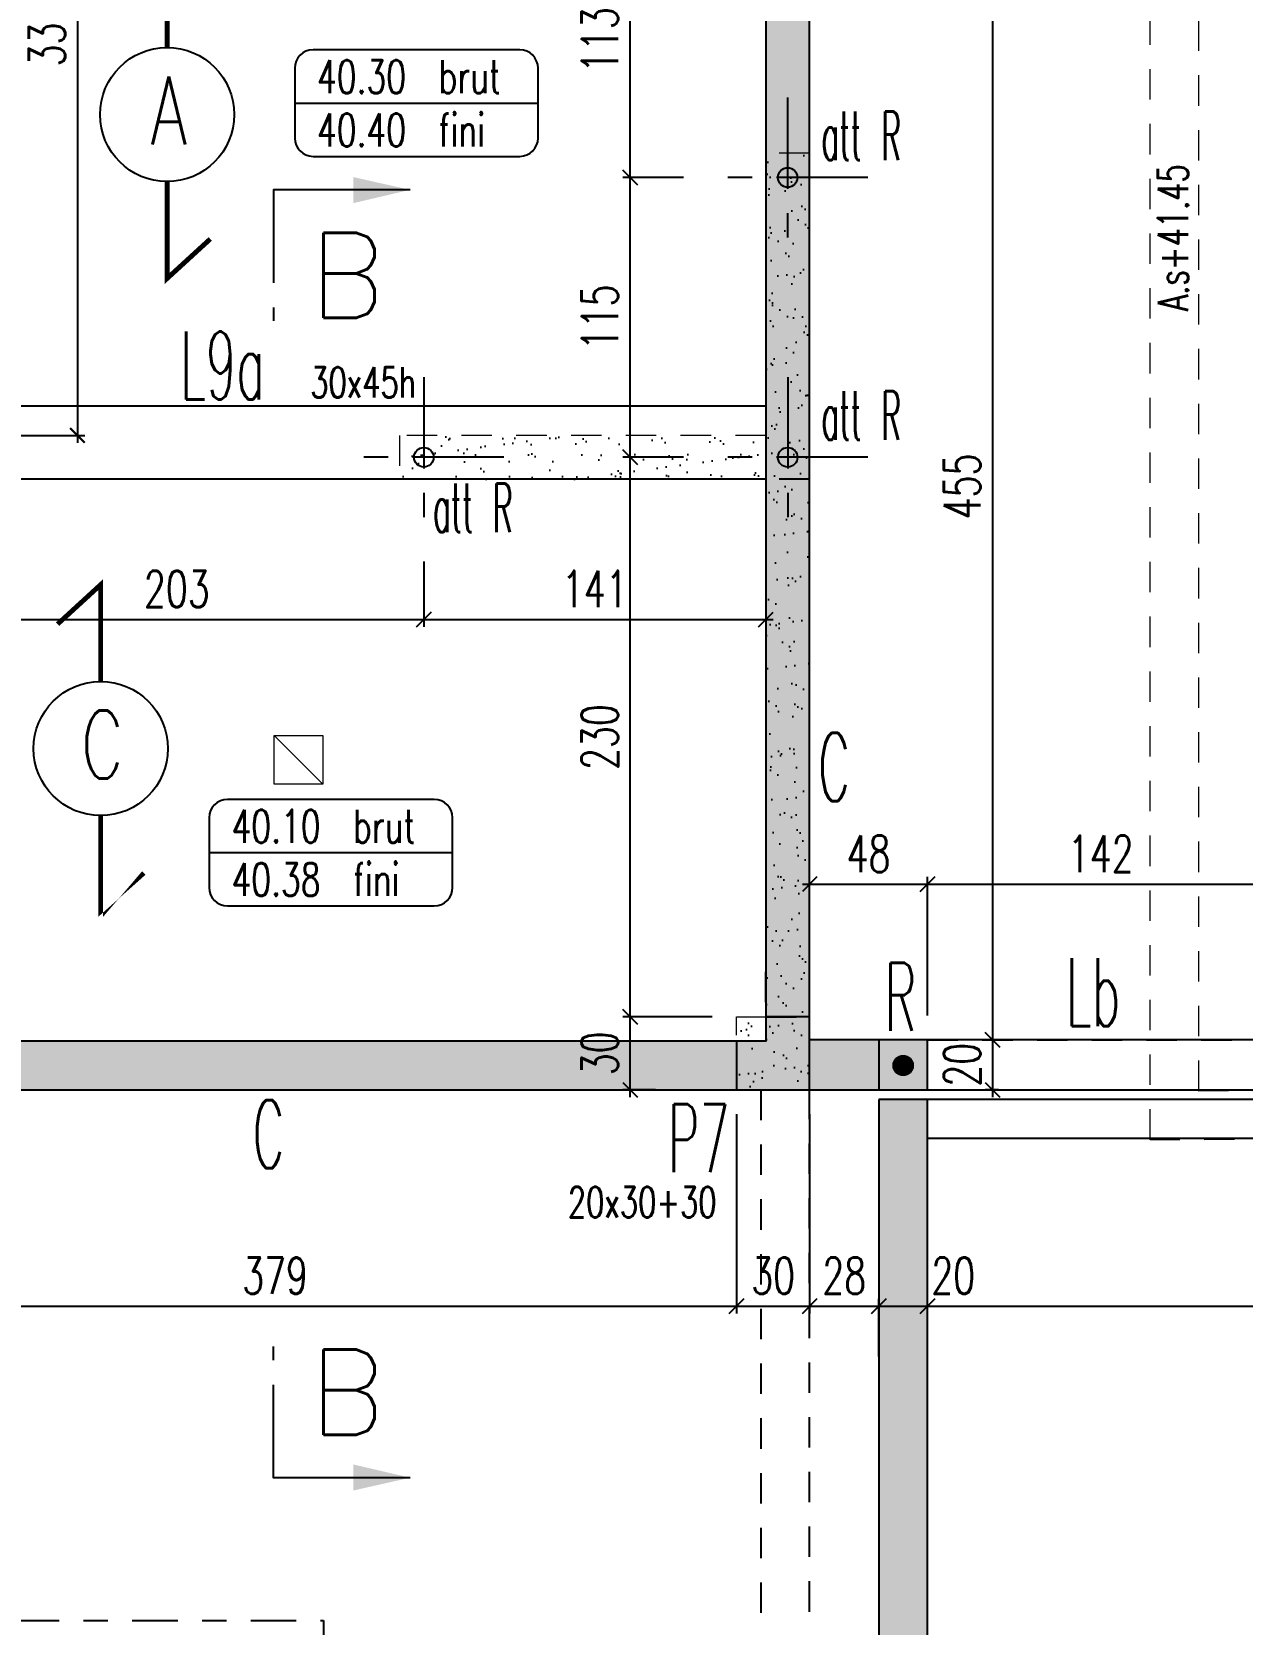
# Model space of a CAD drawing. Extents: x 308 to 787, y -199 to -146.
# Drawn here: x 393.87 to 398.85, y -184.28 to -177.74 of the extents above; entities that cross this region are included whole.
import ezdxf
from ezdxf.enums import TextEntityAlignment as Align

# ---------------------------------------------------------------- set-up
doc = ezdxf.new("R2010")
doc.units = 0
doc.header["$LTSCALE"] = 0.5
doc.header["$MEASUREMENT"] = 0
for name, pattern in [('AXES2', [1.125, 0.75, -0.125, 0.125, -0.125]), ('CACHE', [0.375, 0.25, -0.125]), ('CONTINU', [0]), ('DISCONTINU2', [0.375, 0.25, -0.125])]:
    doc.linetypes.add(name, pattern=pattern)
doc.layers.get('0').update_dxf_attribs({"linetype": 'CONTINUOUS'})
doc.layers.get('DEFPOINTS').update_dxf_attribs({"linetype": 'CONTINUOUS'})
doc.layers.add('00 - RESERVATIONS SPEC Plombier', color=90, linetype='CONTINUOUS', lineweight=20)
for name, color, linetype in [('1_AJSA_vue2', 13, 'CONTINUOUS'), ('_ SERTI RESERVATION', 210, 'CACHE'), ('AXES', 6, 'AXES2'), ('COTATION', 7, 'CONTINUOUS'), ('HABILLAGE', 7, 'CONTINUOUS'), ('MURS', 3, 'CONTINUOUS'), ('PLANCHER', 7, 'CONTINUOUS'), ('POCHAGE', 254, 'CONTINUOUS'), ('POTEAUX', 1, 'CONTINUOUS'), ('POUTRES', 2, 'CONTINUOUS'), ('RAID', 1, 'CONTINUOUS'), ('RDC', 7, 'DISCONTINU2'), ('REP-COUPES', 5, 'CONTINUOUS'), ('REPERAGE', 4, 'CONTINUOUS'), ('REPERE-CHAI', 4, 'CONTINUOUS'), ('REPERE-POT', 4, 'CONTINUOUS'), ('REPERE-POUT', 4, 'CONTINUOUS'), ('REPERE-RAID', 4, 'CONTINUOUS')]:
    doc.layers.add(name, color=color, linetype=linetype)
doc.styles.add('ROMANS8', font='romans.shx', dxfattribs={"width": 0.7})
doc.styles.get("Standard").update_dxf_attribs({"font": 'txt.shx'})
doc.dimstyles.new('COT50 cm', dxfattribs={"dimtxt": 0.15, "dimasz": 0.06, "dimexe": 0.03, "dimexo": 0.1, "dimgap": 0.05, "dimtad": 1, "dimdec": 0, "dimlfac": 100, "dimzin": 0, "dimdsep": 46, "dimtxsty": 'ROMANS8', "dimblk1": 'OBLIQUE', "dimblk2": 'OBLIQUE', "dimsah": 1, "dimcen": 0.03, "dimdle": 0.03, "dimclrt": 1, "dimadec": 0, "dimazin": 0, "dimtfac": 1, "dimtdec": 0, "dimtmove": 0, "dimatfit": 3, "dimfxl": 0, "dimtolj": 1, "dimtzin": 0, "dimlwd": -1, "dimlwe": -1, "dimarcsym": 0})
pattern_1 = [(37.50000000000001, (-513.7932252132141, 160.441264554556), (-0.004409535067672572, 0.1348776638309211), [0, -0.1064, 0, -0.119, 0, -0.11375]), (7.499999999999999, (-513.7932252132141, 160.441264554556), (0.1238843693687409, 0.1975502245660818), [0, -0.0574, 0, -0.09590000000000001, 0, -0.03675]), (327.5, (-513.8793252132141, 160.441264554556), (0.2179899303226047, 0.000396133747587546), [0, -0.035, 0, -0.126, 0, -0.1645]), (317.5, (-513.8793252132141, 160.441264554556), (0.2104288623200606, 0.06143728954539746), [0, -0.0175, 0, -0.0826, 0, -0.09450000000000001])]

# ---------------------------------------------------------------- blocks, each defined once
blk = doc.blocks.new('139')
at = {"layer": 'HABILLAGE', "color": 7}
blk.add_line((-0.6647674193192543, 0), (0.6647674193192543, 0), dxfattribs=at)
at = {"layer": 'HABILLAGE'}
blk.add_lwpolyline([(-0.5647674193192529, -0.2909585148416696), (0.5647674193192636, -0.2909585148416696, 0.414213562373095), (0.6647674193192632, -0.1909585148416681), (0.6647674193192614, 0.1909585148416717, 0.414213562373095), (0.5647674193192618, 0.2909585148416731), (-0.5647674193192529, 0.2909585148416767, 0.4142135623730961), (-0.6647674193192525, 0.1909585148416753), (-0.6647674193192525, -0.1909585148416681, 0.414213562373095)], format="xyb", close=True, dxfattribs=at)
at = {"layer": 'HABILLAGE', "color": 1, "width": 0.7}
for s, p in [('brut', (0.1214602672022504, 0.05395632803437067)), ('fini', (0.1214602672022504, -0.2370021868072989))]:
    blk.add_text(s, height=0.18, dxfattribs=at).set_placement(p)
for tag, p in [('NIVBRUT', (-0.5425253203965941, 0.05395632803437067)), ('NIVFINI', (-0.5425253203965941, -0.2370021868072989))]:
    blk.add_attdef(tag, p, '', height=0.18, dxfattribs=at)
blk = doc.blocks.new('_Oblique')
at = {"layer": 'COTATION', "color": 0, "lineweight": -2}
blk.add_line((-0.5, -0.5), (0.5, 0.5), dxfattribs=at)
blk = doc.blocks.new('*D380')
at = {"layer": 'COTATION', "color": 0, "transparency": 16777216}
for p, q in [((396.6696500211569, -181.7862649835444), (396.3026295989478, -181.7862649835444)), ((396.3326295989477, -182.1158490713012), (396.3326295989477, -181.7562649835444)), ((396.4372440722074, -182.0858490713012), (396.3026295989478, -182.0858490713012))]:
    blk.add_line(p, q, dxfattribs=at)
at = {"layer": 'DEFPOINTS', "color": 0, "transparency": 16777216}
for p in [(396.3326295989477, -181.7862649835444), (396.769650021157, -181.7862649835444), (396.5372440722074, -182.0858490713012)]:
    blk.add_point(p, dxfattribs=at)
at = {"layer": 'COTATION', "color": 0, "transparency": 16777216, "xscale": 0.06, "yscale": 0.06, "zscale": 0.06}
for p, rotation in [((396.3326295989477, -181.7862649835444), 90), ((396.3326295989477, -182.0858490713012), 270)]:
    blk.add_blockref('_Oblique', p, dxfattribs=dict(at, rotation=rotation))
at = {"layer": 'COTATION', "color": 1, "transparency": 16777216, "insert": (396.2076295989478, -181.9360570274227), "char_height": 0.15, "attachment_point": 5, "rotation": 90, "style": 'ROMANS8'}
blk.add_mtext('\\A1;30', dxfattribs=at)
blk = doc.blocks.new('*D381')
at = {"layer": 'COTATION', "color": 0, "transparency": 16777216}
for p, q in [((396.3326295989477, -181.8162649835444), (396.3326295989477, -179.4562739002285)), ((396.5510196485451, -179.4862739002285), (396.3026295989478, -179.4862739002285)), ((396.6696500211569, -181.7862649835444), (396.3026295989478, -181.7862649835444))]:
    blk.add_line(p, q, dxfattribs=at)
at = {"layer": 'DEFPOINTS', "color": 0, "transparency": 16777216}
for p in [(396.3326295989477, -179.4862739002285), (396.6510196485451, -179.4862739002285), (396.769650021157, -181.7862649835444)]:
    blk.add_point(p, dxfattribs=at)
at = {"layer": 'COTATION', "color": 0, "transparency": 16777216, "xscale": 0.06, "yscale": 0.06, "zscale": 0.06}
for p, rotation in [((396.3326295989477, -179.4862739002285), 90), ((396.3326295989477, -181.7862649835444), 270)]:
    blk.add_blockref('_Oblique', p, dxfattribs=dict(at, rotation=rotation))
at = {"layer": 'COTATION', "color": 1, "transparency": 16777216, "insert": (396.2076295989478, -180.6362694418864), "char_height": 0.15, "attachment_point": 5, "rotation": 90, "style": 'ROMANS8'}
blk.add_mtext('\\A1;230', dxfattribs=at)
blk = doc.blocks.new('*D382')
at = {"layer": 'COTATION', "color": 0, "transparency": 16777216}
for p, q in [((396.5510196485451, -178.336101333038), (396.3026295989478, -178.336101333038)), ((396.3326295989477, -179.5162739002285), (396.3326295989477, -178.306101333038)), ((396.5510196485451, -179.4862739002285), (396.3026295989478, -179.4862739002285))]:
    blk.add_line(p, q, dxfattribs=at)
at = {"layer": 'DEFPOINTS', "color": 0, "transparency": 16777216}
for p in [(396.3326295989477, -178.336101333038), (396.6510196485451, -178.336101333038), (396.6510196485451, -179.4862739002285)]:
    blk.add_point(p, dxfattribs=at)
at = {"layer": 'COTATION', "color": 0, "transparency": 16777216, "xscale": 0.06, "yscale": 0.06, "zscale": 0.06}
for p, rotation in [((396.3326295989477, -178.336101333038), 90), ((396.3326295989477, -179.4862739002285), 270)]:
    blk.add_blockref('_Oblique', p, dxfattribs=dict(at, rotation=rotation))
at = {"layer": 'COTATION', "color": 1, "transparency": 16777216, "insert": (396.2076295989478, -178.9111876166332), "char_height": 0.15, "attachment_point": 5, "rotation": 90, "style": 'ROMANS8'}
blk.add_mtext('\\A1;115', dxfattribs=at)
blk = doc.blocks.new('*D383')
at = {"layer": 'COTATION', "color": 0, "transparency": 16777216}
for p, q in [((396.704698506111, -177.2061018044295), (396.3026295989478, -177.2061018044295)), ((396.3326295989477, -178.366101333038), (396.3326295989477, -177.1761018044295)), ((396.5510196485451, -178.336101333038), (396.3026295989478, -178.336101333038))]:
    blk.add_line(p, q, dxfattribs=at)
at = {"layer": 'DEFPOINTS', "color": 0, "transparency": 16777216}
for p in [(396.3326295989477, -177.2061018044295), (396.804698506111, -177.2061018044295), (396.6510196485451, -178.336101333038)]:
    blk.add_point(p, dxfattribs=at)
at = {"layer": 'COTATION', "color": 0, "transparency": 16777216, "xscale": 0.06, "yscale": 0.06, "zscale": 0.06}
for p, rotation in [((396.3326295989477, -177.2061018044295), 90), ((396.3326295989477, -178.336101333038), 270)]:
    blk.add_blockref('_Oblique', p, dxfattribs=dict(at, rotation=rotation))
at = {"layer": 'COTATION', "color": 1, "transparency": 16777216, "insert": (396.2076295989478, -177.7711015687337), "char_height": 0.15, "attachment_point": 5, "rotation": 90, "style": 'ROMANS8'}
blk.add_mtext('\\A1;113', dxfattribs=at)
blk = doc.blocks.new('*D396')
at = {"layer": 'COTATION', "color": 0, "transparency": 16777216}
for p, q in [((397.1699354765789, -177.3313601426495), (397.8515095465871, -177.3313601426495)), ((397.8215095465871, -177.3013601426495), (397.8215095465871, -181.9108585639715)), ((397.8151720120001, -181.8808585639715), (397.8515095465871, -181.8808585639715))]:
    blk.add_line(p, q, dxfattribs=at)
at = {"layer": 'DEFPOINTS', "color": 0, "transparency": 16777216}
for p in [(397.0699354765788, -177.3313601426495), (397.715172012, -181.8808585639715), (397.8215095465871, -181.8808585639715)]:
    blk.add_point(p, dxfattribs=at)
at = {"layer": 'COTATION', "color": 0, "transparency": 16777216, "xscale": 0.06, "yscale": 0.06, "zscale": 0.06}
for p, rotation in [((397.8215095465871, -177.3313601426495), 90), ((397.8215095465871, -181.8808585639715), 270)]:
    blk.add_blockref('_Oblique', p, dxfattribs=dict(at, rotation=rotation))
at = {"layer": 'COTATION', "color": 1, "transparency": 16777216, "insert": (397.6965095465872, -179.6061093533105), "char_height": 0.15, "attachment_point": 5, "rotation": 90, "style": 'ROMANS8'}
blk.add_mtext('\\A1;455', dxfattribs=at)
blk = doc.blocks.new('*D397')
at = {"layer": 'COTATION', "color": 0, "transparency": 16777216}
for p, q in [((397.8151720120001, -181.8808585639715), (397.8515095465871, -181.8808585639715)), ((397.8215095465871, -181.8508585639715), (397.8215095465871, -182.1156950915909)), ((397.8452875077587, -182.0856950915909), (397.7915095465871, -182.0856950915909))]:
    blk.add_line(p, q, dxfattribs=at)
at = {"layer": 'DEFPOINTS', "color": 0, "transparency": 16777216}
for p in [(397.715172012, -181.8808585639715), (397.8215095465871, -182.0856950915909), (397.9452875077587, -182.0856950915909)]:
    blk.add_point(p, dxfattribs=at)
at = {"layer": 'COTATION', "color": 0, "transparency": 16777216, "xscale": 0.06, "yscale": 0.06, "zscale": 0.06}
for p, rotation in [((397.8215095465871, -181.8808585639715), 90), ((397.8215095465871, -182.0856950915909), 270)]:
    blk.add_blockref('_Oblique', p, dxfattribs=dict(at, rotation=rotation))
at = {"layer": 'COTATION', "color": 1, "transparency": 16777216, "insert": (397.6965095465871, -181.9832768277812), "char_height": 0.15, "attachment_point": 5, "rotation": 90, "style": 'ROMANS8'}
blk.add_mtext('\\A1;20', dxfattribs=at)
blk = doc.blocks.new('*D519')
at = {"layer": 'COTATION', "color": 0, "transparency": 16777216}
for p, q in [((393.4546470745754, -179.9151424901787), (393.4546470745754, -180.1824792643111)), ((395.4845853709154, -179.9151335779699), (395.4845853709154, -180.1824792643111)), ((393.4246470745754, -180.1524792643111), (395.5145853709154, -180.1524792643111))]:
    blk.add_line(p, q, dxfattribs=at)
at = {"layer": 'DEFPOINTS', "color": 0, "transparency": 16777216}
for p in [(393.4546470745754, -179.8151424901787), (395.4845853709154, -179.8151335779699), (395.4845853709154, -180.1524792643111)]:
    blk.add_point(p, dxfattribs=at)
at = {"layer": 'COTATION', "color": 0, "transparency": 16777216, "xscale": 0.06, "yscale": 0.06, "zscale": 0.06, "rotation": 180}
blk.add_blockref('_Oblique', (393.4546470745754, -180.1524792643111), dxfattribs=at)
at = {"layer": 'COTATION', "color": 0, "transparency": 16777216, "xscale": 0.06, "yscale": 0.06, "zscale": 0.06}
blk.add_blockref('_Oblique', (395.4845853709154, -180.1524792643111), dxfattribs=at)
at = {"layer": 'COTATION', "color": 1, "transparency": 16777216, "insert": (394.4696162227454, -180.0274792643111), "char_height": 0.15, "attachment_point": 5, "style": 'ROMANS8'}
blk.add_mtext('\\A1;203', dxfattribs=at)
blk = doc.blocks.new('*D520')
at = {"layer": 'COTATION', "color": 0, "transparency": 16777216}
for p, q in [((395.4845853709154, -179.9151335779699), (395.4845853709154, -180.1824792643111)), ((396.8899354765672, -179.9652221556081), (396.8899354765672, -180.1824792643111)), ((395.4545853709154, -180.1524792643111), (396.9199354765672, -180.1524792643111))]:
    blk.add_line(p, q, dxfattribs=at)
at = {"layer": 'DEFPOINTS', "color": 0, "transparency": 16777216}
for p in [(395.4845853709154, -179.8151335779699), (396.8899354765672, -179.8652221556081), (396.8899354765672, -180.1524792643111)]:
    blk.add_point(p, dxfattribs=at)
at = {"layer": 'COTATION', "color": 0, "transparency": 16777216, "xscale": 0.06, "yscale": 0.06, "zscale": 0.06, "rotation": 180}
blk.add_blockref('_Oblique', (395.4845853709154, -180.1524792643111), dxfattribs=at)
at = {"layer": 'COTATION', "color": 0, "transparency": 16777216, "xscale": 0.06, "yscale": 0.06, "zscale": 0.06}
blk.add_blockref('_Oblique', (396.8899354765672, -180.1524792643111), dxfattribs=at)
at = {"layer": 'COTATION', "color": 1, "transparency": 16777216, "insert": (396.1872604237413, -180.0274792643111), "char_height": 0.15, "attachment_point": 5, "style": 'ROMANS8'}
blk.add_mtext('\\A1;141', dxfattribs=at)
blk = doc.blocks.new('*D648')
at = {"layer": 'COTATION', "color": 0, "transparency": 16777216}
for p, q in [((396.7699354765788, -182.1861751753669), (396.7699354765788, -183.005350257851)), ((392.9767789645126, -182.4251335779683), (392.9767789645126, -183.005350257851)), ((392.9467789645126, -182.975350257851), (396.7999354765788, -182.975350257851))]:
    blk.add_line(p, q, dxfattribs=at)
at = {"layer": 'DEFPOINTS', "color": 0, "transparency": 16777216}
for p in [(396.7699354765788, -182.0861751753669), (392.9767789645126, -182.3251335779683), (396.7699354765788, -182.975350257851)]:
    blk.add_point(p, dxfattribs=at)
at = {"layer": 'COTATION', "color": 0, "transparency": 16777216, "xscale": 0.06, "yscale": 0.06, "zscale": 0.06, "rotation": 180}
blk.add_blockref('_Oblique', (392.9767789645126, -182.975350257851), dxfattribs=at)
at = {"layer": 'COTATION', "color": 0, "transparency": 16777216, "xscale": 0.06, "yscale": 0.06, "zscale": 0.06}
blk.add_blockref('_Oblique', (396.7699354765788, -182.975350257851), dxfattribs=at)
at = {"layer": 'COTATION', "color": 1, "transparency": 16777216, "insert": (394.8733572205457, -182.850350257851), "char_height": 0.15, "attachment_point": 5, "style": 'ROMANS8'}
blk.add_mtext('\\A1;379', dxfattribs=at)
blk = doc.blocks.new('*D649')
at = {"layer": 'COTATION', "color": 0, "transparency": 16777216}
for p, q in [((396.7699354765788, -182.1861751753669), (396.7699354765788, -183.005350257851)), ((397.0699354765788, -182.1861751753669), (397.0699354765788, -183.005350257851)), ((396.7399354765788, -182.975350257851), (397.0999354765788, -182.975350257851))]:
    blk.add_line(p, q, dxfattribs=at)
at = {"layer": 'DEFPOINTS', "color": 0, "transparency": 16777216}
for p in [(396.7699354765788, -182.0861751753669), (397.0699354765788, -182.0861751753669), (397.0699354765788, -182.975350257851)]:
    blk.add_point(p, dxfattribs=at)
at = {"layer": 'COTATION', "color": 0, "transparency": 16777216, "xscale": 0.06, "yscale": 0.06, "zscale": 0.06, "rotation": 180}
blk.add_blockref('_Oblique', (396.7699354765788, -182.975350257851), dxfattribs=at)
at = {"layer": 'COTATION', "color": 0, "transparency": 16777216, "xscale": 0.06, "yscale": 0.06, "zscale": 0.06}
blk.add_blockref('_Oblique', (397.0699354765788, -182.975350257851), dxfattribs=at)
at = {"layer": 'COTATION', "color": 1, "transparency": 16777216, "insert": (396.9199354765788, -182.850350257851), "char_height": 0.15, "attachment_point": 5, "style": 'ROMANS8'}
blk.add_mtext('\\A1;30', dxfattribs=at)
blk = doc.blocks.new('*D650')
at = {"layer": 'COTATION', "color": 0, "transparency": 16777216}
for p, q in [((397.0699354765788, -182.1861751753669), (397.0699354765788, -183.005350257851)), ((397.0399354765789, -182.975350257851), (397.3842099909573, -182.975350257851)), ((397.3542099909573, -183.1823827182212), (397.3542099909573, -182.945350257851))]:
    blk.add_line(p, q, dxfattribs=at)
at = {"layer": 'DEFPOINTS', "color": 0, "transparency": 16777216}
for p in [(397.0699354765788, -182.0861751753669), (397.3542099909573, -182.975350257851), (397.3542099909573, -183.2823827182212)]:
    blk.add_point(p, dxfattribs=at)
at = {"layer": 'COTATION', "color": 0, "transparency": 16777216, "xscale": 0.06, "yscale": 0.06, "zscale": 0.06, "rotation": 180}
blk.add_blockref('_Oblique', (397.0699354765788, -182.975350257851), dxfattribs=at)
at = {"layer": 'COTATION', "color": 0, "transparency": 16777216, "xscale": 0.06, "yscale": 0.06, "zscale": 0.06}
blk.add_blockref('_Oblique', (397.3542099909573, -182.975350257851), dxfattribs=at)
at = {"layer": 'COTATION', "color": 1, "transparency": 16777216, "insert": (397.2120727337681, -182.850350257851), "char_height": 0.15, "attachment_point": 5, "style": 'ROMANS8'}
blk.add_mtext('\\A1;28', dxfattribs=at)
blk = doc.blocks.new('*D651')
at = {"layer": 'COTATION', "color": 0, "transparency": 16777216}
for p, q in [((397.3242099909573, -182.975350257851), (397.5842099909573, -182.975350257851)), ((397.3542099909573, -183.1823827182212), (397.3542099909573, -182.945350257851)), ((397.5542099909574, -183.2129012312088), (397.5542099909574, -182.945350257851))]:
    blk.add_line(p, q, dxfattribs=at)
at = {"layer": 'DEFPOINTS', "color": 0, "transparency": 16777216}
for p in [(397.5542099909574, -182.975350257851), (397.3542099909573, -183.2823827182212), (397.5542099909574, -183.3129012312088)]:
    blk.add_point(p, dxfattribs=at)
at = {"layer": 'COTATION', "color": 0, "transparency": 16777216, "xscale": 0.06, "yscale": 0.06, "zscale": 0.06, "rotation": 180}
blk.add_blockref('_Oblique', (397.3542099909573, -182.975350257851), dxfattribs=at)
at = {"layer": 'COTATION', "color": 0, "transparency": 16777216, "xscale": 0.06, "yscale": 0.06, "zscale": 0.06}
blk.add_blockref('_Oblique', (397.5542099909574, -182.975350257851), dxfattribs=at)
at = {"layer": 'COTATION', "color": 1, "transparency": 16777216, "insert": (397.6600092040435, -182.850350257851), "char_height": 0.15, "attachment_point": 5, "style": 'ROMANS8'}
blk.add_mtext('\\A1;20', dxfattribs=at)
blk = doc.blocks.new('*D652')
at = {"layer": 'COTATION', "color": 0, "transparency": 16777216}
for p, q in [((397.5242099909574, -182.975350257851), (403.7963623150051, -182.975350257851)), ((397.5542099909574, -183.2129012312088), (397.5542099909574, -182.945350257851)), ((403.7663623150051, -183.0520638870527), (403.7663623150051, -182.945350257851))]:
    blk.add_line(p, q, dxfattribs=at)
at = {"layer": 'DEFPOINTS', "color": 0, "transparency": 16777216}
for p in [(403.7663623150051, -182.975350257851), (403.7663623150051, -183.1520638870527), (397.5542099909574, -183.3129012312088)]:
    blk.add_point(p, dxfattribs=at)
at = {"layer": 'COTATION', "color": 0, "transparency": 16777216, "xscale": 0.06, "yscale": 0.06, "zscale": 0.06, "rotation": 180}
blk.add_blockref('_Oblique', (397.5542099909574, -182.975350257851), dxfattribs=at)
at = {"layer": 'COTATION', "color": 0, "transparency": 16777216, "xscale": 0.06, "yscale": 0.06, "zscale": 0.06}
blk.add_blockref('_Oblique', (403.7663623150051, -182.975350257851), dxfattribs=at)
at = {"layer": 'COTATION', "color": 1, "transparency": 16777216, "insert": (400.9296024550322, -182.850350257851), "char_height": 0.15, "attachment_point": 5, "style": 'ROMANS8'}
blk.add_mtext('\\A1;621', dxfattribs=at)
blk = doc.blocks.new('A$C6B096A38')
at = {"layer": 'POCHAGE'}
h = blk.add_hatch(dxfattribs=at)
h.set_pattern_fill('AR-SAND', color=0, scale=0.07)
h.set_pattern_definition(pattern_1)
h.paths.add_polyline_path([(50.97378144450431, -17.79483634948758), (50.79378619422778, -17.79483634948758), (50.79378619422778, -18.95499999999768), (49.2887814444299, -18.95499999999768), (49.2887814444299, -19.13500000118802), (50.97378144450431, -19.13500000118802)])
h = blk.add_hatch(dxfattribs=at)
h.set_pattern_fill('AR-SAND', color=0, scale=0.07)
h.set_pattern_definition(pattern_1)
h.paths.add_polyline_path([(50.97378144450431, -21.34499999999389), (50.67378144442955, -21.34499999999389), (50.67378144442955, -21.6449999999968), (50.97378144450431, -21.6449999999968)])
at = {"layer": 'AXES', "color": 1}
for p, q in [((50.88378381936604, -17.56596775566103), (50.88378381936604, -18.22370494331412)), ((51.21265241319259, -17.89483634948752), (50.5549152255395, -17.89483634948752)), ((49.38871679418799, -18.71613140676635), (49.38871679418799, -19.37386859441943)), ((50.88401966564425, -18.71614032285152), (50.88401966564425, -19.3738775105046)), ((49.71758538801441, -19.04500000059284), (49.05984820036133, -19.04500000059284)), ((51.21288825947079, -19.045008916678), (50.5551510718177, -19.045008916678))]:
    blk.add_line(p, q, dxfattribs=at)
at = {"layer": 'RAID'}
for centre in [(50.88378381936604, -17.89483634948752), (49.38871679418799, -19.04500000059284), (50.88401966564425, -19.045008916678)]:
    blk.add_circle(centre, 0.04, dxfattribs=at)
at = {"layer": 'RDC', "linetype": 'CACHE', "lineweight": 15}
for points in [[(50.79378619422778, -17.79483634948758), (50.79378619422778, -18.95499999999768), (49.2887814444299, -18.95499999999768), (49.2887814444299, -19.13500000118802), (50.97378144450431, -19.13500000118802), (50.97378144450431, -17.79483634948758)], [(50.97378144450431, -21.6449999999968), (50.67378144442955, -21.6449999999968), (50.67378144442955, -21.34499999999389), (50.97378144450431, -21.34499999999389)]]:
    blk.add_lwpolyline(points, close=True, dxfattribs=at)
blk = doc.blocks.new('_ArchTick')
at = {"color": 0, "linetype": 'ByBlock', "const_width": 0.15}
blk.add_lwpolyline([(-0.5, -0.5), (0.5, 0.5)], dxfattribs=at)
blk = doc.blocks.new('*D1124')
at = {"layer": '_ SERTI RESERVATION', "color": 0, "linetype": 'CONTINU', "transparency": 16777216}
for p, q in [((393.4143069673075, -173.5487068661188), (393.4143069673075, -179.4262651181944)), ((394.027942186363, -173.5787068661188), (393.3843069673076, -173.5787068661188)), ((393.3209008341998, -179.3962651181943), (393.4443069673075, -179.3962651181943))]:
    blk.add_line(p, q, dxfattribs=at)
at = {"layer": 'DEFPOINTS', "color": 0, "linetype": 'CONTINU', "transparency": 16777216}
for p in [(394.127942186363, -173.5787068661188), (393.2209008341998, -179.3962651181943), (393.4143069673075, -179.3962651181943)]:
    blk.add_point(p, dxfattribs=at)
at = {"layer": '_ SERTI RESERVATION', "color": 0, "linetype": 'CONTINU', "transparency": 16777216, "xscale": 0.06, "yscale": 0.06, "zscale": 0.06}
for p, rotation in [((393.4143069673075, -173.5787068661188), 90), ((393.4143069673075, -179.3962651181943), 270)]:
    blk.add_blockref('_ArchTick', p, dxfattribs=dict(at, rotation=rotation))
at = {"layer": '_ SERTI RESERVATION', "linetype": 'CONTINU', "transparency": 16777216, "insert": (393.2893069673076, -175.8262544838644), "char_height": 0.15, "attachment_point": 5, "rotation": 90, "style": 'ROMANS8'}
blk.add_mtext('\\A1;582', dxfattribs=at)
blk = doc.blocks.new('*D1126')
at = {"layer": '_ SERTI RESERVATION', "color": 0, "linetype": 'CONTINU', "transparency": 16777216}
for p, q in [((394.7641103430466, -176.092352497641), (394.0315265482243, -176.092352497641)), ((394.0615265482243, -176.062352497641), (394.0615265482243, -179.4262651181944)), ((393.6549554731665, -179.3962651181943), (394.0915265482242, -179.3962651181943))]:
    blk.add_line(p, q, dxfattribs=at)
at = {"layer": 'DEFPOINTS', "color": 0, "linetype": 'CONTINU', "transparency": 16777216}
for p in [(394.8641103430466, -176.092352497641), (393.5549554731665, -179.3962651181943), (394.0615265482243, -179.3962651181943)]:
    blk.add_point(p, dxfattribs=at)
at = {"layer": '_ SERTI RESERVATION', "color": 0, "linetype": 'CONTINU', "transparency": 16777216, "xscale": 0.06, "yscale": 0.06, "zscale": 0.06}
for p, rotation in [((394.0615265482243, -176.092352497641), 90), ((394.0615265482243, -179.3962651181943), 270)]:
    blk.add_blockref('_ArchTick', p, dxfattribs=dict(at, rotation=rotation))
at = {"layer": '_ SERTI RESERVATION', "linetype": 'CONTINU', "transparency": 16777216, "insert": (393.9365265482243, -177.7443088079176), "char_height": 0.15, "attachment_point": 5, "rotation": 90, "style": 'ROMANS8'}
blk.add_mtext('\\A1;330', dxfattribs=at)
blk = doc.blocks.new('*D1273')
at = {"layer": 'COTATION', "color": 0, "transparency": 16777216}
for p, q in [((397.0699354765788, -181.6172133641136), (397.0699354765788, -181.2109122495829)), ((397.5542046126448, -181.7808557167616), (397.5542046126448, -181.2109122495829)), ((397.0399354765789, -181.2409122495829), (397.5842046126447, -181.2409122495829))]:
    blk.add_line(p, q, dxfattribs=at)
at = {"layer": 'DEFPOINTS', "color": 0, "transparency": 16777216}
for p in [(397.5542046126448, -181.2409122495829), (397.0699354765788, -181.7172133641136), (397.5542046126448, -181.8808557167616)]:
    blk.add_point(p, dxfattribs=at)
at = {"layer": 'COTATION', "color": 0, "transparency": 16777216, "xscale": 0.06, "yscale": 0.06, "zscale": 0.06, "rotation": 180}
blk.add_blockref('_Oblique', (397.0699354765788, -181.2409122495829), dxfattribs=at)
at = {"layer": 'COTATION', "color": 0, "transparency": 16777216, "xscale": 0.06, "yscale": 0.06, "zscale": 0.06}
blk.add_blockref('_Oblique', (397.5542046126448, -181.2409122495829), dxfattribs=at)
at = {"layer": 'COTATION', "color": 1, "transparency": 16777216, "insert": (397.3120700446118, -181.1159122495829), "char_height": 0.15, "attachment_point": 5, "style": 'ROMANS8'}
blk.add_mtext('\\A1;48', dxfattribs=at)
blk = doc.blocks.new('*D1274')
at = {"layer": 'COTATION', "color": 0, "transparency": 16777216}
for p, q in [((397.5542046126448, -181.7808557167616), (397.5542046126448, -181.2109122495829)), ((398.9780668618597, -181.7808585639715), (398.9780668618597, -181.2109122495829)), ((397.5242046126448, -181.2409122495829), (399.0080668618597, -181.2409122495829))]:
    blk.add_line(p, q, dxfattribs=at)
at = {"layer": 'DEFPOINTS', "color": 0, "transparency": 16777216}
for p in [(398.9780668618597, -181.2409122495829), (397.5542046126448, -181.8808557167616), (398.9780668618597, -181.8808585639715)]:
    blk.add_point(p, dxfattribs=at)
at = {"layer": 'COTATION', "color": 0, "transparency": 16777216, "xscale": 0.06, "yscale": 0.06, "zscale": 0.06, "rotation": 180}
blk.add_blockref('_Oblique', (397.5542046126448, -181.2409122495829), dxfattribs=at)
at = {"layer": 'COTATION', "color": 0, "transparency": 16777216, "xscale": 0.06, "yscale": 0.06, "zscale": 0.06}
blk.add_blockref('_Oblique', (398.9780668618597, -181.2409122495829), dxfattribs=at)
at = {"layer": 'COTATION', "color": 1, "transparency": 16777216, "insert": (398.2661357372522, -181.1159122495829), "char_height": 0.15, "attachment_point": 5, "style": 'ROMANS8'}
blk.add_mtext('\\A1;142', dxfattribs=at)

msp = doc.modelspace()

# ---------------------------------------------------------------- hatches: boundary and pattern name
at = {"layer": 'POCHAGE'}
h = msp.add_hatch(color=256, dxfattribs=at)
h.dxf.hatch_style = 1
h.paths.add_polyline_path([(397.0699354765788, -177.331360226109), (396.8899354765672, -177.3313867624206), (396.8899354765672, -181.7861751753669), (397.0699354765788, -181.7861751753669)])
h = msp.add_hatch(dxfattribs=at)
h.set_pattern_fill('AR-SAND', color=0, scale=0.07)
h.set_pattern_definition([(37.50000000000001, (57.87378141812951, -4.419999999998254), (-0.004409535067672572, 0.1348776638309211), [0, -0.1064, 0, -0.119, 0, -0.11375]), (7.499999999999999, (57.87378141812951, -4.419999999998254), (0.1238843693687409, 0.1975502245660818), [0, -0.0574, 0, -0.09590000000000001, 0, -0.03675]), (327.5, (57.78768141812951, -4.419999999998254), (0.2179899303226047, 0.000396133747587546), [0, -0.035, 0, -0.126, 0, -0.1645]), (317.5, (57.78768141812951, -4.419999999998254), (0.2104288623200606, 0.06143728954539746), [0, -0.0175, 0, -0.0826, 0, -0.09450000000000001])])
h.paths.add_polyline_path([(396.8892269566479, -181.7862647242058), (397.0696499948564, -181.7862649847376), (397.0696499948564, -179.5762649835452), (396.8897172626637, -179.5762647314209)])
h = msp.add_hatch(color=256, dxfattribs=at)
h.dxf.hatch_style = 1
h.paths.add_polyline_path([(396.7699354765788, -181.8862649837375), (389.6098649078519, -181.8862649837378), (389.6098649078519, -179.6808592104147), (389.4298648916577, -179.6808579273464), (389.4298648916577, -181.8862649837377), (382.2699354765674, -181.8862649837377), (382.2699354765674, -182.08625641823), (396.7699354765788, -182.0858424277126)])
h.paths.add_polyline_path([(389.5596500208097, -181.9862649827504, -1), (389.4796500208096, -181.9862649827504, -1)], flags=16)
h.paths.add_polyline_path([(389.4828907930411, -179.7808615968721, -1), (389.5628907930411, -179.7808615968721, -1)], flags=16)
h = msp.add_hatch(color=256, dxfattribs=at)
h.dxf.hatch_style = 1
h.paths.add_polyline_path([(397.3542046126447, -181.8808585639715), (397.0699354765788, -181.8808585639715), (397.0699354765788, -182.0858338623915), (397.3542046126447, -182.0858257462035)])
h = msp.add_hatch(color=256, dxfattribs=at)
h.dxf.hatch_style = 1
h.paths.add_polyline_path([(397.5542046126448, -181.8808585639715), (397.3542046126447, -181.8808585639715), (397.3542046126447, -182.0858200438865), (397.5542046126448, -182.0858200438865)])
h.paths.add_polyline_path([(397.4942099909574, -181.9862649832407, -1), (397.4142099909573, -181.9862649832407, -1)], flags=16)
h = msp.add_hatch(color=256, dxfattribs=at)
h.dxf.hatch_style = 1
h.paths.add_polyline_path([(397.5542099909574, -182.1258202572322), (397.3542099909573, -182.1258259646052), (397.3542099909573, -188.8191040829521), (397.5542099909573, -188.8191040829521)])
h.paths.add_polyline_path([(397.3317099909573, -187.1068410516176), (397.5767099909574, -187.1068410516176), (397.5767099909574, -186.8818410516176), (397.3317099909573, -186.8818410516176)], flags=9)
at = {"layer": 'POTEAUX'}
h = msp.add_hatch(color=256, dxfattribs=at)
h.dxf.hatch_style = 1
h.paths.add_polyline_path([(397.0696500212317, -181.7862649847376), (396.8896420684784, -181.7861719074294), (396.8896400793343, -181.8863125073622), (396.7691955430324, -181.8862485148755), (396.7696498752084, -182.0862133005088), (397.0696500212317, -182.0862143967333)])
at = {"layer": 'RAID'}
msp.add_hatch(color=256, dxfattribs=at).paths.add_polyline_path([(397.4142099909573, -181.9862649832407, -1), (397.4942099909574, -181.9862649832407, -1)])

# ---------------------------------------------------------------- linework, layer by layer
at = {"layer": '00 - RESERVATIONS SPEC Plombier', "color": 100}
msp.add_line((394.8692611112733, -180.6296602484551), (395.0692611112731, -180.829660248455), dxfattribs=at)
msp.add_lwpolyline([(394.8692611112733, -180.6296602484551), (395.0692611112731, -180.6296602484551), (395.0692611112731, -180.829660248455), (394.8692611112733, -180.829660248455)], close=True, dxfattribs=at)
at = {"layer": '1_AJSA_vue2', "linetype": 'CACHE'}
for points in [[(396.8696500210166, -182.0861753266585), (396.8696500210166, -187.3952046516637), (395.0719904208013, -187.2981073142479)], [(395.0719904208013, -187.4983988442904), (397.0696500210167, -187.6062988205826), (397.0696500210169, -182.0861753266585)]]:
    msp.add_lwpolyline(points, dxfattribs=at)
at = {"layer": 'AXES', "color": 6, "ltscale": 0.5}
msp.add_lwpolyline([(331.1665751631308, -181.3168726804488), (349.9669615094963, -181.3168726804488), (349.9669615094963, -183.2636615402218), (379.6607921399991, -183.2636615402218), (379.6607921399991, -184.2667586838106), (395.0719904208013, -184.2667586838106), (395.0719904208013, -189.3562747087524)], dxfattribs=at)
at = {"layer": 'MURS'}
for points in [[(403.7665651936388, -176.8795014521245), (403.7660997922737, -181.8808585639715), (397.0699354765788, -181.8808585639715), (397.0699354765788, -176.8808586450245), (396.8899354765672, -176.8808586450245), (396.8899354765672, -181.8862649837375), (389.6098649078519, -181.8862649837378), (389.6098649078519, -179.6808592104147), (389.4298648916577, -179.6808579273464), (389.4298648916577, -181.8862649837377), (382.1727590590713, -181.8862649837377), (382.1730447543637, -174.6561266720805), (381.973044754352, -174.6561266720805), (381.973044754352, -179.6803511284709), (376.2944845659613, -179.6803511284709)], [(376.2944845659613, -179.8762649829908), (381.969644532665, -179.8762649828655), (381.9699354765673, -182.0862649835511), (403.9699388728139, -182.0856368599104), (403.9696500212083, -176.8795014521344)], [(397.3542099909573, -182.1258259646052), (397.3542099909573, -188.8191040829521), (397.5542099909573, -188.8191040829521), (397.5542099909574, -182.1258202572322), (397.3542099909573, -182.1258259646052)], [(403.7696500209512, -182.1258202572322), (397.5542099909574, -182.1258202572322)], [(403.7696500209512, -182.2858202572322), (397.5542099909574, -182.2858202572322)]]:
    msp.add_lwpolyline(points, dxfattribs=at)
at = {"layer": 'PLANCHER', "color": 1, "const_width": 0.02}
for points in [[(394.4299432951067, -177.8018324763696), (394.4299432951063, -177.4037510723926), (394.2527534319972, -177.5660421492919)], [(394.4299432951073, -178.3531606522446), (394.4299432951076, -178.7512420562217), (394.6071331582168, -178.5889509793222)], [(394.1570097034983, -180.4077543723309), (394.1570097034979, -180.0096729683539), (393.9798198403888, -180.1719640452533)], [(394.1570097034988, -180.959082548206), (394.1570097034992, -181.357163952183), (394.3341995666084, -181.1948728752835)]]:
    msp.add_lwpolyline(points, dxfattribs=at)
at = {"layer": 'PLANCHER', "color": 1}
for centre in [(394.429943295107, -178.0774965643072), (394.1570097034986, -180.6834184602685)]:
    msp.add_circle(centre, 0.2756640879375505, dxfattribs=at)
at = {"layer": 'POTEAUX'}
for points in [[(397.0696500212317, -181.7862649847376), (396.8896420684784, -181.7861719074294), (396.8896400407114, -181.88627887572), (396.7691955816553, -181.8862821465177), (396.7696499949317, -182.0862649835473), (397.0696500212317, -182.0862649835473)], [(397.3542046126447, -182.0858200438865), (397.5542046126448, -182.0858200438865), (397.5542046126448, -181.8808557167616), (397.3542046126447, -181.8808557167616)]]:
    msp.add_lwpolyline(points, close=True, dxfattribs=at)
at = {"layer": 'POUTRES'}
for p, q in [((396.8899354765674, -179.2762649977605), (393.0663239576949, -179.2762649977584)), ((396.8899354765672, -179.5762649977605), (393.0663239576947, -179.5762649977584))]:
    msp.add_line(p, q, dxfattribs=at)
at = {"layer": 'POUTRES', "linetype": 'DISCONTINU2'}
for p, q in [((397.5542046126448, -181.8808585639715), (403.7660997378803, -181.8808585639716)), ((397.5542104610527, -182.0856988012885), (403.7660997870485, -182.0856398762478))]:
    msp.add_line(p, q, dxfattribs=at)
at = {"layer": 'RAID'}
msp.add_circle((397.4542099909573, -181.9862649832407), 0.04, dxfattribs=at)
at = {"layer": 'RDC', "linetype": 'CACHE', "lineweight": 15}
msp.add_lwpolyline([(395.071990420801, -188.7210785269153, 0.001091111049107239), (398.2160481594771, -188.8551769443006), (403.9664653135739, -188.8573708995313), (403.9663374561953, -182.0855472981788), (398.6696482986749, -182.0910471669453), (398.6693291298249, -170.9926317018066), (397.1401795497624, -170.9906334288414)], format="xyb", dxfattribs=at)
msp.add_lwpolyline([(403.766438155148, -186.2689792495443), (403.7663412365284, -182.2857703213753), (398.4696484005642, -182.2912701511218), (398.4693311050068, -171.1429827433244), (397.0696499946561, -171.1372592238208)], dxfattribs=at)
at = {"layer": 'RDC'}
msp.add_lwpolyline([(396.8892269566479, -181.7862647242058), (397.0696499948564, -181.7862649847376), (397.0696499948564, -179.5762649835452), (396.8897172626637, -179.5762647314209)], close=True, dxfattribs=at)
at = {"layer": 'REP-COUPES'}
for p, q in [((394.8668424273766, -178.8701769203289), (394.8668424273766, -178.9257856040389)), ((394.8668424273766, -183.1973941216366), (394.8668424273766, -183.1417854379267))]:
    msp.add_line(p, q, dxfattribs=at)
for points in [[(395.4281434300254, -178.3869647337293), (394.8668424273766, -178.3869647337293), (394.8668424273766, -178.7685472569966)], [(395.4281434300254, -183.6806063082363), (394.8668424273766, -183.6806063082363), (394.8668424273766, -183.2990237849689)]]:
    msp.add_lwpolyline(points, dxfattribs=at)
for points in [[(395.1944115860072, -178.4417337748257), (395.4281434300254, -178.3869647337293), (395.1944115860072, -178.3343838867736)], [(395.1944115860072, -183.6258372671398), (395.4281434300254, -183.6806063082363), (395.1944115860072, -183.733187155192)]]:
    msp.add_solid(points, dxfattribs=at)

# ---------------------------------------------------------------- block references
at = {"layer": 'HABILLAGE', "color": 1, "xscale": 0.7521624, "yscale": 0.7521624, "zscale": 0.7521624}
for p, values in [((395.4540978219975, -178.0304818488278), {'NIVBRUT': '40.30', 'NIVFINI': '40.40'}), ((395.1027082200326, -181.1111780538039), {'NIVBRUT': '40.10', 'NIVFINI': '40.38'})]:
    msp.add_blockref('139', p, dxfattribs=at).add_auto_attribs(values)
at = {"layer": 'RDC'}
msp.add_blockref('A$C6B096A38', (346.0958685767274, -160.4412649835505), dxfattribs=at)

# ---------------------------------------------------------------- texts
at = {"layer": 'PLANCHER', "color": 1, "width": 0.7}
for s, p in [('A', (394.436333309303, -178.0609837265305)), ('C', (394.1633997176946, -180.6669056224918))]:
    msp.add_text(s, height=0.28, dxfattribs=at).set_placement(p, align=Align.MIDDLE)
at = {"layer": 'REP-COUPES', "style": 'ROMANS8'}
for p in [(395.0122546480156, -178.9134970678958), (395.0122546480156, -183.5040739740698)]:
    msp.add_text('B', height=0.35, dxfattribs=at).set_placement(p)
at = {"layer": 'REPERAGE', "color": 1, "style": 'ROMANS8', "width": 0.7}
msp.add_text('A.s+41.45', height=0.125, rotation=90, dxfattribs=at).set_placement((398.6254470593188, -178.8855894007205))
msp.add_text(' 30x45h', height=0.125, dxfattribs=at).set_placement((394.9582543494732, -179.2410796529803))
at = {"layer": 'REPERE-CHAI', "color": 4, "width": 0.519}
for p in [(397.1045200431059, -180.899286543887), (394.7809252846351, -182.4083562606652)]:
    msp.add_text('C', height=0.28, dxfattribs=at).set_placement(p)
at = {"layer": 'REPERE-POT', "color": 4, "width": 0.519}
msp.add_text('P7', height=0.28, dxfattribs=at).set_placement((396.4864862798188, -182.4250148076974))
at = {"layer": 'REPERE-POT', "color": 1, "style": 'ROMANS8', "width": 0.7}
msp.add_text('20x30+30', height=0.125, dxfattribs=at).set_placement((396.0763831859855, -182.6102822895195))
at = {"layer": 'REPERE-POUT', "width": 0.519}
for s, p in [('L9a', (394.4834946923874, -179.2486256440203)), ('Lb', (398.1226937371401, -181.8246597304458))]:
    msp.add_text(s, height=0.28, dxfattribs=at).set_placement(p)
at = {"layer": 'REPERE-RAID', "color": 4}
for s, height, width, p in [('att R', 0.2, 0.45, (397.1182090337687, -178.2646204056564)), ('att R', 0.2, 0.45, (397.1182090337687, -179.4147929728468)), ('att R', 0.2, 0.45, (395.5221062998934, -179.7937277627272)), ('R', 0.28, 0.519, (397.3776395919551, -181.8437887938065))]:
    msp.add_text(s, height=height, dxfattribs=dict(at, width=width)).set_placement(p)

# ---------------------------------------------------------------- dimensions: what is measured, and where the dimension line sits
at = {"layer": '_ SERTI RESERVATION', "linetype": 'CONTINU'}
dim = msp.add_linear_dim(base=(393.4143069673075, -179.3962651181943), p1=(394.127942186363, -173.5787068661188), p2=(393.2209008341998, -179.3962651181943), angle=90, dimstyle='COT50 cm', override={"dimblk": 'ArchTick', "dimsah": 0, "dimclrt": 256, "dimfxl": 3}, dxfattribs=at)
dim.commit()
dim.dimension.update_dxf_attribs({"geometry": '*D1124', "text_midpoint": (393.4143069673076, -175.8262544838644), "dimtype": 160})
dim = msp.add_linear_dim(base=(394.0615265482243, -179.3962651181943), p1=(394.8641103430466, -176.092352497641), p2=(393.5549554731665, -179.3962651181943), angle=90, dimstyle='COT50 cm', override={"dimblk": 'ArchTick', "dimsah": 0, "dimclrt": 256, "dimfxl": 3}, dxfattribs=at)
dim.commit()
dim.dimension.update_dxf_attribs({"geometry": '*D1126', "text_midpoint": (393.9365265482243, -177.7443088079176)})
at = {"layer": 'COTATION'}
for base, p1, p2, picture, middle in [((396.3326295989477, -177.2061018044295), (396.6510196485451, -178.336101333038), (396.804698506111, -177.2061018044295), '*D383', (396.2076295989478, -177.7711015687337)), ((397.8215095465871, -181.8808585639715), (397.0699354765788, -177.3313601426495), (397.715172012, -181.8808585639715), '*D396', (397.6965095465872, -179.6061093533105)), ((396.3326295989477, -178.336101333038), (396.6510196485451, -179.4862739002285), (396.6510196485451, -178.336101333038), '*D382', (396.2076295989478, -178.9111876166332)), ((396.3326295989477, -179.4862739002285), (396.769650021157, -181.7862649835444), (396.6510196485451, -179.4862739002285), '*D381', (396.2076295989478, -180.6362694418864))]:
    dim = msp.add_linear_dim(base=base, p1=p1, p2=p2, angle=90, dimstyle='COT50 cm', override={"dimtmove": 1}, dxfattribs=at)
    dim.commit()
    dim.dimension.update_dxf_attribs({"geometry": picture, "text_midpoint": middle})
for base, p1, p2, override, picture, middle in [((395.4845853709154, -180.1524792643111), (393.4546470745754, -179.8151424901787), (395.4845853709154, -179.8151335779699), {"dimtmove": 1}, '*D519', (394.4696162227454, -180.0274792643111)), ((396.8899354765672, -180.1524792643111), (395.4845853709154, -179.8151335779699), (396.8899354765672, -179.8652221556081), {"dimtmove": 1}, '*D520', (396.1872604237413, -180.0274792643111)), ((397.5542046126448, -181.2409122495829), (397.0699354765788, -181.7172133641136), (397.5542046126448, -181.8808557167616), {"dimfxl": 5}, '*D1273', (397.3120700446118, -181.1159122495829)), ((398.9780668618597, -181.2409122495829), (397.5542046126448, -181.8808557167616), (398.9780668618597, -181.8808585639715), {"dimtmove": 1, "dimfxl": 5}, '*D1274', (398.2661357372522, -181.1159122495829)), ((396.7699354765788, -182.975350257851), (392.9767789645126, -182.3251335779683), (396.7699354765788, -182.0861751753669), {"dimtmove": 1}, '*D648', (394.8733572205457, -182.850350257851)), ((397.0699354765788, -182.975350257851), (396.7699354765788, -182.0861751753669), (397.0699354765788, -182.0861751753669), {"dimtmove": 1}, '*D649', (396.9199354765788, -182.850350257851)), ((397.3542099909573, -182.975350257851), (397.0699354765788, -182.0861751753669), (397.3542099909573, -183.2823827182212), {"dimtmove": 1}, '*D650', (397.2120727337681, -182.850350257851))]:
    dim = msp.add_linear_dim(base=base, p1=p1, p2=p2, dimstyle='COT50 cm', override=override, dxfattribs=at)
    dim.commit()
    dim.dimension.update_dxf_attribs({"geometry": picture, "text_midpoint": middle})
dim = msp.add_linear_dim(base=(396.3326295989477, -181.7862649835444), p1=(396.5372440722074, -182.0858490713012), p2=(396.769650021157, -181.7862649835444), angle=90, dimstyle='COT50 cm', dxfattribs=at)
dim.commit()
dim.dimension.update_dxf_attribs({"geometry": '*D380', "text_midpoint": (396.2076295989478, -181.9360570274227)})
dim = msp.add_linear_dim(base=(397.8215095465871, -182.0856950915909), p1=(397.715172012, -181.8808585639715), p2=(397.9452875077587, -182.0856950915909), angle=90, dimstyle='COT50 cm', override={"dimtmove": 1}, dxfattribs=at)
dim.commit()
dim.dimension.update_dxf_attribs({"geometry": '*D397', "text_midpoint": (397.8215095465871, -181.9832768277812), "dimtype": 160})
for base, p1, p2, picture, middle in [((397.5542099909574, -182.975350257851), (397.3542099909573, -183.2823827182212), (397.5542099909574, -183.3129012312088), '*D651', (397.6600092040435, -182.975350257851)), ((403.7663623150051, -182.975350257851), (397.5542099909574, -183.3129012312088), (403.7663623150051, -183.1520638870527), '*D652', (400.9296024550322, -182.975350257851))]:
    dim = msp.add_linear_dim(base=base, p1=p1, p2=p2, dimstyle='COT50 cm', override={"dimtmove": 1}, dxfattribs=at)
    dim.commit()
    dim.dimension.update_dxf_attribs({"geometry": picture, "text_midpoint": middle, "dimtype": 160})

doc.saveas('drawing.dxf')
